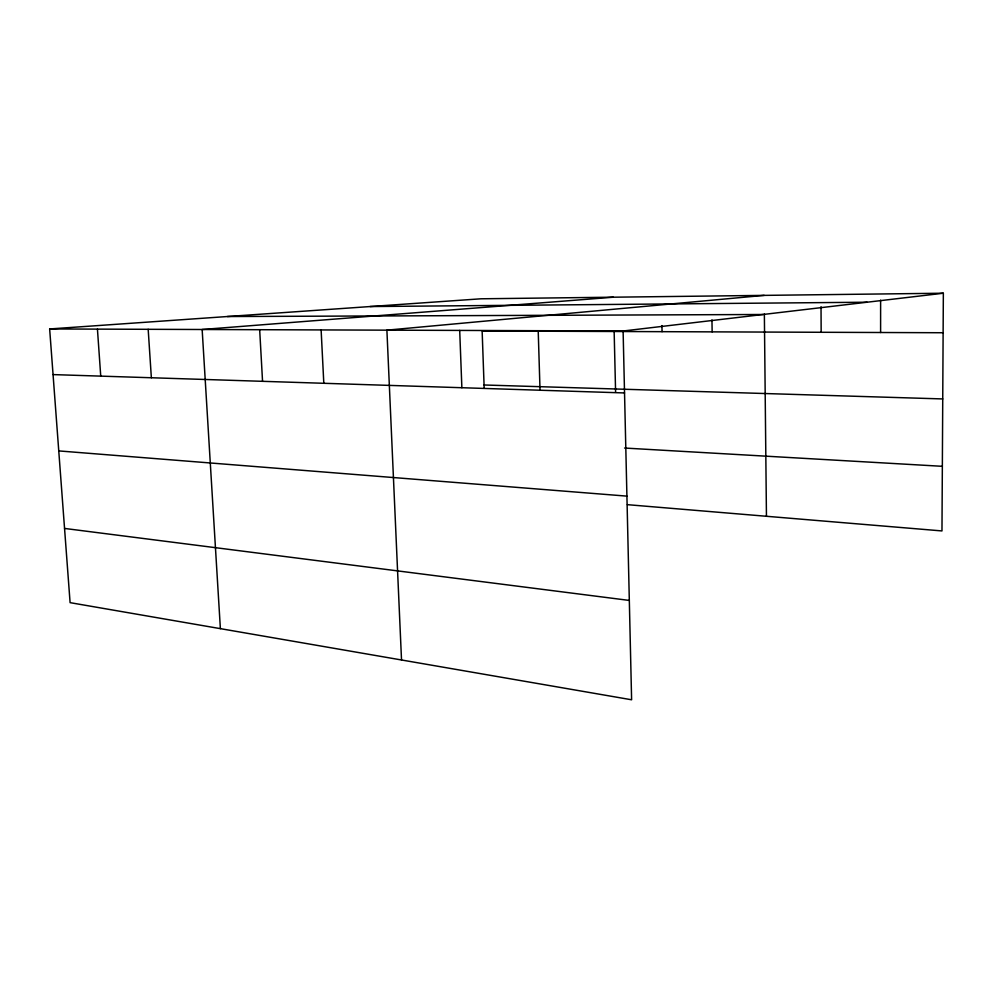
<?xml version="1.0" encoding="UTF-8"?>
<svg xmlns="http://www.w3.org/2000/svg" width="993" height="993" viewBox="0 0 993 993"><rect width="100%" height="100%" fill="white"/><g stroke="black" fill="none" stroke-linecap="round" stroke-linejoin="round"><path stroke-width="1.49" d="M880.605 332.506L880.617 300.134M943.35 293.22L623.107 331.004L631.61 699.78L70.093 602.652L49.65 328.956L480.984 298.794L943.35 293.22L941.972 530.932L627.402 504.667M764.176 295.38L386.898 330.16L401.52 659.985M613.326 297.205L202.15 329.502L220.384 628.643M370.104 306.552L867.088 302.22M227.422 316.531L763.046 314.496M49.65 328.956L623.107 331.004M943.127 332.742L482.139 330.992L484.174 388.052M484.063 384.986L942.742 398.938M53.063 374.597L624.535 392.943M624.572 448.042L942.345 466.313M58.761 450.909L626.918 496.128M64.557 528.437L629.314 600.43M97.438 329.13L100.74 376.124M148.18 329.304L151.358 377.75M259.669 329.701L262.549 381.324M321.124 329.924L323.805 383.286M459.697 330.421L461.869 387.729M538.206 330.694L540.031 390.237M614.146 331.488L615.598 392.074M661.934 325.58L662.058 331.674M711.956 319.92L712.142 331.861M764.362 313.726L766.447 516.273M821.025 306.725L821.161 332.283"/></g></svg>
